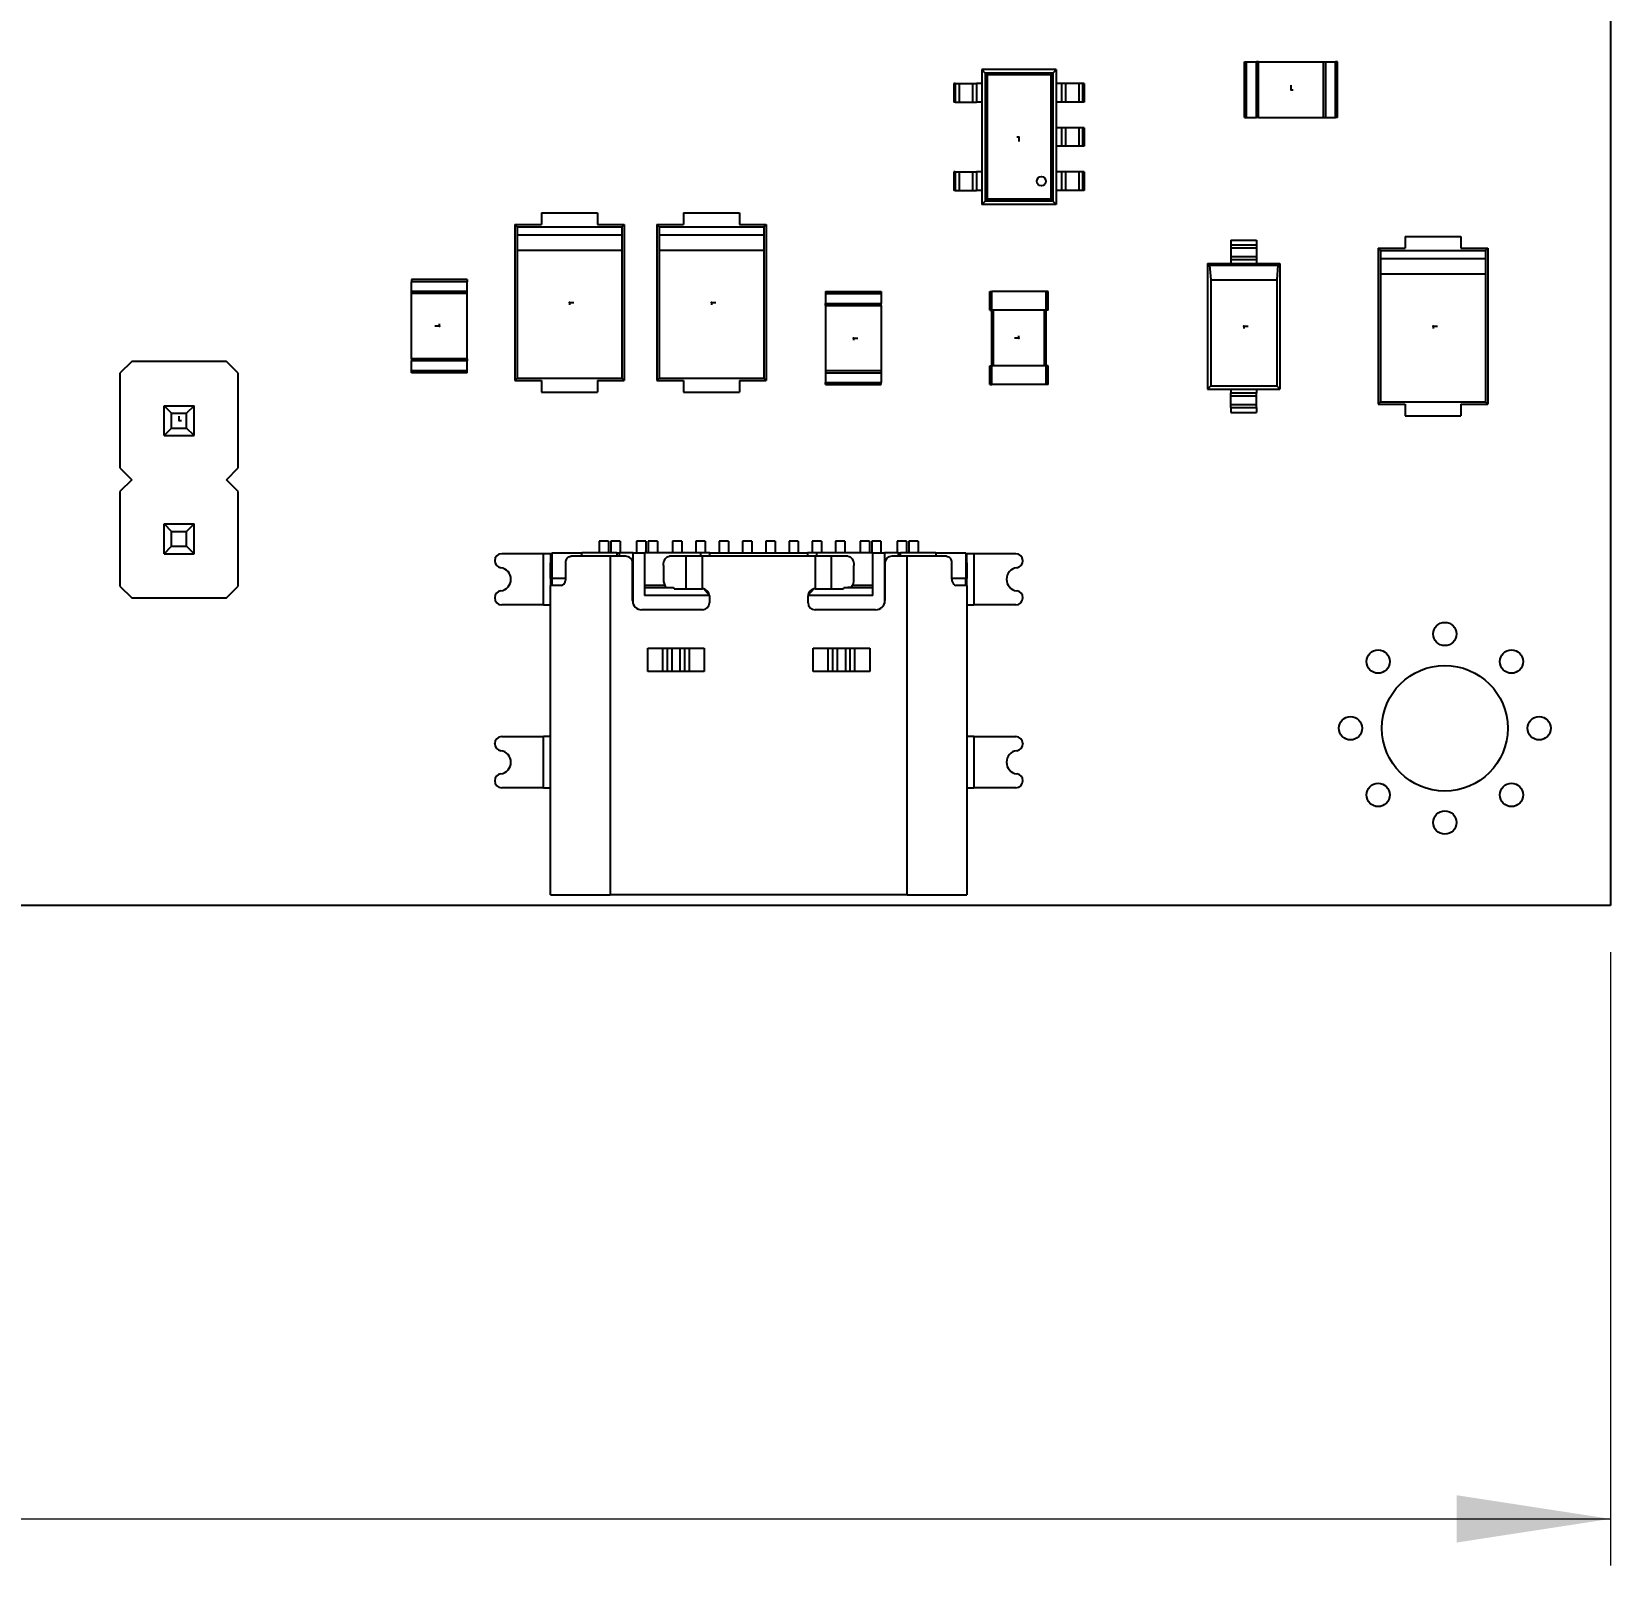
# Model space of a CAD drawing. Header units: millimetres. Extents: x 2 to 294, y 2 to 208.
# Drawn here: x 87.27 to 121.17, y 79.05 to 112 of the extents above; entities that cross this region are included whole.
import ezdxf

# ---------------------------------------------------------------- set-up
doc = ezdxf.new("R2010")
doc.units = ezdxf.units.MM
doc.header["$PDSIZE"] = -1
doc.styles.add('SLDTEXTSTYLE0', font='TXT', dxfattribs={"width": 0.75})
doc.dimstyles.new('SLDDIMSTYLE0', dxfattribs={"dimtxt": 3.5, "dimasz": 3.302, "dimexe": 0, "dimexo": 0.0625, "dimgap": 0.875, "dimtad": 1, "dimrnd": 1e-09, "dimzin": 4, "dimdsep": 46, "dimtxsty": 'SLDTEXTSTYLE0', "dimsah": 1, "dimcen": 0.09, "dimadec": 0, "dimazin": 1, "dimtfac": 1, "dimtofl": 0, "dimtmove": 0, "dimatfit": 3, "dimfxl": 0, "dimfrac": 2, "dimtolj": 1, "dimtzin": 12, "dimarcsym": 0})

# ---------------------------------------------------------------- blocks, each defined once
blk = doc.blocks.new('_D_1')
at = {"color": 7, "linetype": 'Continuous', "lineweight": 0}
for p, q in [((41.665, 92.226), (41.665, 79.054)), ((121.167, 92.226), (121.167, 79.054)), ((41.665, 80.054), (121.167, 80.054))]:
    blk.add_line(p, q, dxfattribs=at)
at = {"color": 7, "linetype": 'Continuous', "lineweight": 18}
for points in [[(41.665, 80.054), (44.967, 79.546), (44.967, 80.562)], [(121.167, 80.054), (117.865, 80.562), (117.865, 79.546)]]:
    blk.add_solid(points, dxfattribs=at)
at = {"color": 7, "linetype": 'Continuous', "lineweight": 18, "insert": (74.185, 84.566), "char_height": 3.5, "attachment_point": 1, "style": 'SLDTEXTSTYLE0'}
blk.add_mtext('79.50', dxfattribs=at)

msp = doc.modelspace()

# ---------------------------------------------------------------- linework, layer by layer
at = {"color": 7, "linetype": 'Continuous', "lineweight": 25}
for p, q in [((121.167, 172.728), (121.167, 93.226)), ((113.309, 110.152), (113.309, 111.352)), ((113.309, 111.352), (113.354, 111.352)), ((113.354, 110.152), (113.354, 111.352)), ((113.354, 111.352), (113.564, 111.352)), ((113.564, 110.152), (113.564, 111.352)), ((113.609, 111.352), (113.564, 111.352)), ((113.609, 111.352), (115.009, 111.352)), ((113.609, 110.152), (113.609, 111.352)), ((115.009, 111.352), (115.054, 111.352)), ((115.009, 110.152), (115.009, 111.352)), ((115.054, 110.152), (115.054, 111.352)), ((115.054, 111.352), (115.264, 111.352)), ((115.264, 110.152), (115.264, 111.352)), ((115.309, 111.352), (115.264, 111.352)), ((115.309, 110.152), (115.309, 111.352)), ((107.067, 110.886), (107.067, 110.486)), ((107.099, 110.886), (107.067, 110.886)), ((107.099, 110.886), (107.099, 110.486)), ((107.099, 110.886), (107.184, 110.886)), ((107.184, 110.886), (107.184, 110.486)), ((107.184, 110.886), (107.467, 110.886)), ((107.467, 110.886), (107.467, 110.486)), ((107.467, 110.886), (107.552, 110.886)), ((107.552, 110.886), (107.552, 110.486)), ((107.667, 110.886), (107.552, 110.886)), ((107.667, 111.186), (107.742, 111.111)), ((109.267, 111.186), (107.667, 111.186)), ((107.667, 111.186), (107.667, 108.286)), ((107.667, 110.886), (107.667, 110.486)), ((107.742, 111.111), (107.742, 108.361)), ((107.742, 111.111), (107.781, 111.071)), ((109.192, 111.111), (107.742, 111.111)), ((107.781, 111.071), (107.781, 108.401)), ((109.152, 111.071), (107.781, 111.071)), ((109.192, 111.111), (109.152, 111.071)), ((109.152, 111.071), (109.152, 108.401)), ((109.267, 111.186), (109.192, 111.111)), ((109.192, 111.111), (109.192, 108.361)), ((109.267, 111.186), (109.267, 108.286)), ((109.267, 110.886), (109.267, 110.486)), ((109.381, 110.886), (109.267, 110.886)), ((109.381, 110.886), (109.381, 110.486)), ((109.466, 110.886), (109.381, 110.886)), ((109.466, 110.886), (109.466, 110.486)), ((109.749, 110.886), (109.466, 110.886)), ((109.749, 110.886), (109.749, 110.486)), ((109.834, 110.886), (109.749, 110.886)), ((109.834, 110.886), (109.834, 110.486)), ((109.867, 110.886), (109.834, 110.886)), ((109.867, 110.886), (109.867, 110.486)), ((107.099, 110.486), (107.067, 110.486)), ((107.099, 110.486), (107.184, 110.486)), ((107.184, 110.486), (107.467, 110.486)), ((107.467, 110.486), (107.552, 110.486)), ((107.667, 110.486), (107.552, 110.486)), ((109.381, 110.486), (109.267, 110.486)), ((109.466, 110.486), (109.381, 110.486)), ((109.749, 110.486), (109.466, 110.486)), ((109.834, 110.486), (109.749, 110.486)), ((109.867, 110.486), (109.834, 110.486)), ((109.381, 109.936), (109.267, 109.936)), ((109.267, 109.936), (109.267, 109.536)), ((109.381, 109.936), (109.381, 109.536)), ((109.466, 109.936), (109.381, 109.936)), ((109.466, 109.936), (109.466, 109.536)), ((109.749, 109.936), (109.466, 109.936)), ((109.749, 109.936), (109.749, 109.536)), ((109.834, 109.936), (109.749, 109.936)), ((109.834, 109.936), (109.834, 109.536)), ((109.867, 109.936), (109.834, 109.936)), ((109.867, 109.936), (109.867, 109.536)), ((113.309, 110.152), (113.354, 110.152)), ((113.354, 110.152), (113.564, 110.152)), ((113.609, 110.152), (113.564, 110.152)), ((113.609, 110.152), (115.009, 110.152)), ((115.009, 110.152), (115.054, 110.152)), ((115.054, 110.152), (115.264, 110.152)), ((115.309, 110.152), (115.264, 110.152)), ((109.381, 109.536), (109.267, 109.536)), ((109.466, 109.536), (109.381, 109.536)), ((109.749, 109.536), (109.466, 109.536)), ((109.834, 109.536), (109.749, 109.536)), ((109.867, 109.536), (109.834, 109.536)), ((107.067, 108.986), (107.067, 108.586)), ((107.099, 108.986), (107.067, 108.986)), ((107.099, 108.986), (107.099, 108.586)), ((107.099, 108.986), (107.184, 108.986)), ((107.184, 108.986), (107.184, 108.586)), ((107.184, 108.986), (107.467, 108.986)), ((107.467, 108.986), (107.467, 108.586)), ((107.467, 108.986), (107.552, 108.986)), ((107.552, 108.986), (107.552, 108.586)), ((107.667, 108.986), (107.552, 108.986)), ((107.667, 108.986), (107.667, 108.586)), ((109.267, 108.986), (109.267, 108.586)), ((109.381, 108.986), (109.267, 108.986)), ((109.381, 108.986), (109.381, 108.586)), ((109.466, 108.986), (109.381, 108.986)), ((109.466, 108.986), (109.466, 108.586)), ((109.749, 108.986), (109.466, 108.986)), ((109.749, 108.986), (109.749, 108.586)), ((109.834, 108.986), (109.749, 108.986)), ((109.834, 108.986), (109.834, 108.586)), ((109.867, 108.986), (109.834, 108.986)), ((109.867, 108.986), (109.867, 108.586)), ((107.099, 108.586), (107.067, 108.586)), ((107.099, 108.586), (107.184, 108.586)), ((107.184, 108.586), (107.467, 108.586)), ((107.467, 108.586), (107.552, 108.586)), ((107.667, 108.586), (107.552, 108.586)), ((109.381, 108.586), (109.267, 108.586)), ((109.466, 108.586), (109.381, 108.586)), ((109.749, 108.586), (109.466, 108.586)), ((109.834, 108.586), (109.749, 108.586)), ((109.867, 108.586), (109.834, 108.586)), ((107.667, 108.286), (107.742, 108.361)), ((109.267, 108.286), (107.667, 108.286)), ((107.781, 108.401), (107.742, 108.361)), ((109.192, 108.361), (107.742, 108.361)), ((109.152, 108.401), (107.781, 108.401)), ((109.192, 108.361), (109.152, 108.401)), ((109.267, 108.286), (109.192, 108.361)), ((97.64, 107.855), (97.64, 104.505)), ((97.64, 107.855), (97.69, 107.805)), ((97.64, 107.855), (98.215, 107.855)), ((98.215, 108.105), (99.415, 108.105)), ((98.215, 108.105), (98.215, 107.855)), ((99.415, 108.105), (99.415, 107.855)), ((99.415, 107.855), (99.99, 107.855)), ((99.99, 107.855), (99.94, 107.805)), ((99.99, 107.855), (99.99, 104.505)), ((100.688, 107.855), (100.688, 104.505)), ((100.688, 107.855), (100.738, 107.805)), ((100.688, 107.855), (101.263, 107.855)), ((101.263, 108.105), (102.463, 108.105)), ((101.263, 108.105), (101.263, 107.855)), ((102.463, 108.105), (102.463, 107.855)), ((102.463, 107.855), (103.038, 107.855)), ((103.038, 107.855), (102.988, 107.805)), ((103.038, 107.855), (103.038, 104.505)), ((97.69, 107.805), (97.69, 107.637)), ((97.69, 107.805), (99.94, 107.805)), ((97.69, 107.637), (99.94, 107.637)), ((97.69, 107.637), (97.69, 107.302)), ((99.94, 107.805), (99.94, 107.637)), ((99.94, 107.637), (99.94, 107.302)), ((100.738, 107.805), (100.738, 107.637)), ((100.738, 107.805), (102.988, 107.805)), ((100.738, 107.637), (102.988, 107.637)), ((100.738, 107.637), (100.738, 107.302)), ((102.988, 107.805), (102.988, 107.637)), ((102.988, 107.637), (102.988, 107.302)), ((113.018, 107.522), (113.568, 107.522)), ((113.018, 107.522), (113.018, 107.419)), ((113.568, 107.522), (113.568, 107.419)), ((116.757, 107.597), (117.957, 107.597)), ((116.757, 107.597), (116.757, 107.347)), ((117.957, 107.597), (117.957, 107.347)), ((97.69, 107.302), (99.94, 107.302)), ((97.69, 107.302), (97.69, 104.555)), ((99.94, 107.302), (99.94, 104.555)), ((100.738, 107.302), (102.988, 107.302)), ((100.738, 107.302), (100.738, 104.555)), ((102.988, 107.302), (102.988, 104.555)), ((113.018, 107.419), (113.568, 107.419)), ((113.018, 107.419), (113.018, 107.354)), ((113.018, 107.354), (113.568, 107.354)), ((113.018, 107.354), (113.018, 107.168)), ((113.018, 107.168), (113.568, 107.168)), ((113.018, 107.168), (113.018, 107.103)), ((113.568, 107.419), (113.568, 107.354)), ((113.568, 107.354), (113.568, 107.168)), ((113.568, 107.168), (113.568, 107.103)), ((116.182, 107.347), (116.182, 103.997)), ((116.182, 107.347), (116.232, 107.297)), ((116.182, 107.347), (116.757, 107.347)), ((116.232, 107.297), (116.232, 107.129)), ((116.232, 107.297), (118.482, 107.297)), ((116.232, 107.129), (116.232, 106.794)), ((116.232, 107.129), (118.482, 107.129)), ((117.957, 107.347), (118.532, 107.347)), ((118.532, 107.347), (118.482, 107.297)), ((118.482, 107.297), (118.482, 107.129)), ((118.482, 107.129), (118.482, 106.794)), ((118.532, 107.347), (118.532, 103.997)), ((112.518, 107.022), (112.518, 104.322)), ((112.518, 107.022), (112.557, 106.983)), ((112.518, 107.022), (114.068, 107.022)), ((112.557, 106.983), (112.585, 106.669)), ((112.557, 106.983), (114.028, 106.983)), ((113.018, 107.103), (113.568, 107.103)), ((113.018, 107.103), (113.018, 107.022)), ((113.018, 107.022), (113.568, 107.022)), ((113.568, 107.103), (113.568, 107.022)), ((114.028, 106.983), (114, 106.669)), ((114.068, 107.022), (114.028, 106.983)), ((114.068, 107.022), (114.068, 104.322)), ((116.232, 106.794), (118.482, 106.794)), ((116.232, 106.794), (116.232, 104.047)), ((118.482, 106.794), (118.482, 104.047)), ((95.421, 106.672), (95.421, 106.627)), ((96.621, 106.672), (95.421, 106.672)), ((96.621, 106.627), (95.421, 106.627)), ((95.421, 106.417), (95.421, 106.627)), ((96.621, 106.672), (96.621, 106.627)), ((96.621, 106.417), (96.621, 106.627)), ((112.585, 106.669), (112.585, 104.389)), ((112.585, 106.669), (114, 106.669)), ((114, 106.669), (114, 104.389)), ((96.621, 106.417), (95.421, 106.417)), ((95.421, 106.372), (95.421, 106.417)), ((95.421, 104.972), (95.421, 106.372)), ((96.621, 106.372), (95.421, 106.372)), ((96.621, 106.372), (96.621, 106.417)), ((96.621, 104.972), (96.621, 106.372)), ((104.311, 106.418), (105.511, 106.418)), ((104.311, 106.418), (104.311, 106.373)), ((104.311, 106.373), (105.511, 106.373)), ((104.311, 106.373), (104.311, 106.163)), ((104.311, 106.118), (104.311, 106.163)), ((104.311, 106.163), (105.511, 106.163)), ((104.311, 106.118), (104.311, 104.718)), ((104.311, 106.118), (105.511, 106.118)), ((105.511, 106.418), (105.511, 106.373)), ((105.511, 106.373), (105.511, 106.163)), ((105.511, 106.118), (105.511, 106.163)), ((105.511, 106.118), (105.511, 104.718)), ((107.842, 106.018), (107.842, 106.418)), ((107.842, 106.418), (107.882, 106.418)), ((107.882, 106.018), (107.882, 106.418)), ((109.052, 106.418), (107.882, 106.418)), ((109.052, 106.018), (109.052, 106.418)), ((109.092, 106.418), (109.052, 106.418)), ((109.092, 106.018), (109.092, 106.418)), ((107.842, 106.018), (107.882, 106.018)), ((109.052, 106.018), (107.882, 106.018)), ((107.882, 104.818), (107.882, 106.018)), ((107.922, 104.818), (107.922, 106.018)), ((109.012, 104.818), (109.012, 106.018)), ((109.092, 106.018), (109.052, 106.018)), ((109.052, 104.818), (109.052, 106.018)), ((89.417, 104.915), (89.163, 104.661)), ((91.449, 104.915), (89.417, 104.915)), ((91.703, 104.661), (91.449, 104.915)), ((95.421, 104.972), (95.421, 104.927)), ((96.621, 104.972), (95.421, 104.972)), ((96.621, 104.927), (95.421, 104.927)), ((95.421, 104.717), (95.421, 104.927)), ((96.621, 104.972), (96.621, 104.927)), ((96.621, 104.717), (96.621, 104.927)), ((107.842, 104.418), (107.842, 104.818)), ((107.842, 104.818), (107.882, 104.818)), ((107.882, 104.418), (107.882, 104.818)), ((109.052, 104.818), (107.882, 104.818)), ((109.052, 104.418), (109.052, 104.818)), ((109.092, 104.818), (109.052, 104.818)), ((109.092, 104.418), (109.092, 104.818)), ((89.163, 104.661), (89.163, 102.629)), ((91.703, 102.629), (91.703, 104.661)), ((96.621, 104.717), (95.421, 104.717)), ((95.421, 104.672), (95.421, 104.717)), ((96.621, 104.672), (95.421, 104.672)), ((96.621, 104.672), (96.621, 104.717)), ((97.64, 104.505), (97.69, 104.555)), ((97.64, 104.505), (98.215, 104.505)), ((97.69, 104.555), (99.94, 104.555)), ((98.215, 104.505), (98.215, 104.255)), ((99.415, 104.505), (99.415, 104.255)), ((99.415, 104.505), (99.99, 104.505)), ((99.99, 104.505), (99.94, 104.555)), ((100.688, 104.505), (100.738, 104.555)), ((100.688, 104.505), (101.263, 104.505)), ((100.738, 104.555), (102.988, 104.555)), ((101.263, 104.505), (101.263, 104.255)), ((102.463, 104.505), (102.463, 104.255)), ((102.463, 104.505), (103.038, 104.505)), ((103.038, 104.505), (102.988, 104.555)), ((104.311, 104.718), (104.311, 104.673)), ((104.311, 104.718), (105.511, 104.718)), ((104.311, 104.673), (105.511, 104.673)), ((104.311, 104.673), (104.311, 104.463)), ((104.311, 104.418), (104.311, 104.463)), ((104.311, 104.463), (105.511, 104.463)), ((104.311, 104.418), (105.511, 104.418)), ((105.511, 104.718), (105.511, 104.673)), ((105.511, 104.673), (105.511, 104.463)), ((105.511, 104.418), (105.511, 104.463)), ((107.842, 104.418), (107.882, 104.418)), ((109.052, 104.418), (107.882, 104.418)), ((109.092, 104.418), (109.052, 104.418)), ((98.215, 104.255), (99.415, 104.255)), ((101.263, 104.255), (102.463, 104.255)), ((112.518, 104.322), (112.585, 104.389)), ((112.518, 104.322), (114.068, 104.322)), ((112.585, 104.389), (114, 104.389)), ((113.018, 104.322), (113.568, 104.322)), ((113.018, 104.322), (113.018, 104.241)), ((113.018, 104.241), (113.568, 104.241)), ((113.018, 104.176), (113.018, 104.241)), ((113.018, 104.176), (113.568, 104.176)), ((113.018, 103.99), (113.018, 104.176)), ((113.568, 104.322), (113.568, 104.241)), ((113.568, 104.176), (113.568, 104.241)), ((113.568, 103.99), (113.568, 104.176)), ((114.068, 104.322), (114, 104.389)), ((90.113, 103.965), (90.273, 103.805)), ((90.113, 103.965), (90.753, 103.965)), ((90.113, 103.325), (90.113, 103.965)), ((90.273, 103.805), (90.593, 103.805)), ((90.273, 103.485), (90.273, 103.805)), ((90.753, 103.965), (90.593, 103.805)), ((90.593, 103.485), (90.593, 103.805)), ((90.753, 103.325), (90.753, 103.965)), ((113.018, 103.99), (113.568, 103.99)), ((113.018, 103.925), (113.018, 103.99)), ((113.018, 103.925), (113.568, 103.925)), ((113.018, 103.925), (113.018, 103.822)), ((113.018, 103.822), (113.568, 103.822)), ((113.568, 103.925), (113.568, 103.99)), ((113.568, 103.925), (113.568, 103.822)), ((116.182, 103.997), (116.232, 104.047)), ((116.182, 103.997), (116.757, 103.997)), ((116.232, 104.047), (118.482, 104.047)), ((116.757, 103.997), (116.757, 103.747)), ((116.757, 103.747), (117.957, 103.747)), ((117.957, 103.997), (117.957, 103.747)), ((117.957, 103.997), (118.532, 103.997)), ((118.532, 103.997), (118.482, 104.047)), ((90.113, 103.325), (90.273, 103.485)), ((90.273, 103.485), (90.593, 103.485)), ((90.753, 103.325), (90.593, 103.485)), ((90.113, 103.325), (90.753, 103.325)), ((89.163, 102.629), (89.417, 102.375)), ((91.449, 102.375), (91.703, 102.629)), ((89.417, 102.375), (89.163, 102.121)), ((89.163, 102.121), (89.163, 100.089)), ((91.703, 102.121), (91.449, 102.375)), ((91.703, 100.089), (91.703, 102.121)), ((90.113, 101.425), (90.273, 101.265)), ((90.113, 101.425), (90.753, 101.425)), ((90.113, 100.785), (90.113, 101.425)), ((90.753, 101.425), (90.593, 101.265)), ((90.753, 100.785), (90.753, 101.425)), ((90.273, 101.265), (90.593, 101.265)), ((90.273, 100.945), (90.273, 101.265)), ((90.593, 100.945), (90.593, 101.265)), ((99.654, 101.054), (99.454, 101.054)), ((99.454, 101.054), (99.454, 100.806)), ((99.654, 101.054), (99.654, 100.806)), ((99.704, 101.054), (99.704, 100.806)), ((99.904, 101.054), (99.704, 101.054)), ((99.904, 101.054), (99.904, 100.806)), ((100.254, 101.054), (100.254, 100.806)), ((100.454, 101.054), (100.254, 101.054)), ((100.454, 101.054), (100.454, 100.806)), ((100.504, 101.054), (100.504, 100.806)), ((100.704, 101.054), (100.504, 101.054)), ((100.704, 101.054), (100.704, 100.806)), ((101.029, 101.054), (101.029, 100.806)), ((101.229, 101.054), (101.029, 101.054)), ((101.229, 101.054), (101.229, 100.806)), ((101.729, 101.054), (101.529, 101.054)), ((101.529, 101.054), (101.529, 100.806)), ((101.729, 101.054), (101.729, 100.806)), ((102.029, 101.054), (102.029, 100.806)), ((102.229, 101.054), (102.029, 101.054)), ((102.229, 101.054), (102.229, 100.806)), ((102.529, 101.054), (102.529, 100.806)), ((102.729, 101.054), (102.529, 101.054)), ((102.729, 101.054), (102.729, 100.806)), ((103.229, 101.054), (103.029, 101.054)), ((103.029, 101.054), (103.029, 100.806)), ((103.229, 101.054), (103.229, 100.806)), ((103.529, 101.054), (103.529, 100.806)), ((103.729, 101.054), (103.529, 101.054)), ((103.729, 101.054), (103.729, 100.806)), ((104.229, 101.054), (104.029, 101.054)), ((104.029, 101.054), (104.029, 100.806)), ((104.229, 101.054), (104.229, 100.806)), ((104.529, 101.054), (104.529, 100.806)), ((104.729, 101.054), (104.529, 101.054)), ((104.729, 101.054), (104.729, 100.806)), ((105.054, 101.054), (105.054, 100.806)), ((105.254, 101.054), (105.054, 101.054)), ((105.254, 101.054), (105.254, 100.806)), ((105.504, 101.054), (105.304, 101.054)), ((105.304, 101.054), (105.304, 100.806)), ((105.504, 101.054), (105.504, 100.806)), ((106.054, 101.054), (105.854, 101.054)), ((105.854, 101.054), (105.854, 100.806)), ((106.054, 101.054), (106.054, 100.806)), ((106.304, 101.054), (106.104, 101.054)), ((106.104, 101.054), (106.104, 100.806)), ((106.304, 101.054), (106.304, 100.806)), ((90.113, 100.785), (90.273, 100.945)), ((90.113, 100.785), (90.753, 100.785)), ((90.273, 100.945), (90.593, 100.945)), ((90.753, 100.785), (90.593, 100.945)), ((98.259, 100.786), (97.359, 100.786)), ((98.259, 99.686), (98.259, 100.786)), ((98.409, 100.786), (98.259, 100.786)), ((98.409, 100.786), (98.434, 100.786)), ((98.409, 100.786), (98.409, 100.586)), ((98.434, 100.806), (98.434, 100.256)), ((98.434, 100.806), (99.079, 100.806)), ((99.689, 100.731), (98.847, 100.731)), ((99.079, 100.731), (99.079, 100.806)), ((99.834, 100.806), (99.079, 100.806)), ((99.689, 100.731), (99.689, 93.456)), ((100.019, 100.731), (99.689, 100.731)), ((99.834, 100.806), (99.879, 100.806)), ((99.834, 100.806), (99.834, 100.731)), ((99.879, 100.806), (99.879, 100.731)), ((100.179, 100.806), (99.879, 100.806)), ((100.179, 99.806), (100.179, 100.806)), ((100.179, 100.806), (100.429, 100.806)), ((100.429, 100.806), (100.429, 99.886)), ((101.629, 100.806), (100.429, 100.806)), ((101.324, 100.731), (100.962, 100.731)), ((101.324, 100.031), (101.324, 100.731)), ((101.668, 100.731), (101.324, 100.731)), ((101.629, 100.806), (101.629, 100.731)), ((101.829, 100.806), (101.629, 100.806)), ((101.668, 100.031), (101.668, 100.731)), ((104.089, 100.731), (101.668, 100.731)), ((101.829, 100.731), (101.829, 100.806)), ((101.829, 100.806), (103.929, 100.806)), ((103.929, 100.806), (103.929, 100.731)), ((104.129, 100.806), (103.929, 100.806)), ((104.089, 100.731), (104.089, 100.031)), ((104.433, 100.731), (104.089, 100.731)), ((104.129, 100.731), (104.129, 100.806)), ((105.329, 100.806), (104.129, 100.806)), ((104.433, 100.731), (104.433, 100.031)), ((104.795, 100.731), (104.433, 100.731)), ((105.329, 99.886), (105.329, 100.806)), ((105.329, 100.806), (105.579, 100.806)), ((105.579, 100.806), (105.579, 99.806)), ((105.879, 100.806), (105.579, 100.806)), ((106.069, 100.731), (105.739, 100.731)), ((105.879, 100.731), (105.879, 100.806)), ((105.879, 100.806), (105.924, 100.806)), ((106.679, 100.806), (105.924, 100.806)), ((105.924, 100.731), (105.924, 100.806)), ((106.069, 93.456), (106.069, 100.731)), ((106.91, 100.731), (106.069, 100.731)), ((106.679, 100.806), (106.679, 100.731)), ((106.679, 100.806), (107.324, 100.806)), ((107.324, 100.806), (107.324, 100.256)), ((107.324, 100.786), (107.349, 100.786)), ((107.349, 100.586), (107.349, 100.786)), ((107.499, 100.786), (107.349, 100.786)), ((107.499, 100.786), (107.499, 99.686)), ((108.399, 100.786), (107.499, 100.786)), ((97.209, 100.633), (97.209, 100.636)), ((98.434, 100.586), (98.409, 100.586)), ((98.409, 100.256), (98.409, 100.586)), ((98.736, 100.256), (98.736, 100.581)), ((100.169, 99.781), (100.169, 100.581)), ((100.833, 100.531), (100.833, 100.231)), ((104.924, 100.231), (104.924, 100.531)), ((105.589, 100.581), (105.589, 99.781)), ((107.021, 100.581), (107.021, 100.256)), ((107.349, 100.586), (107.324, 100.586)), ((107.349, 100.586), (107.349, 100.256)), ((108.549, 100.633), (108.549, 100.636)), ((89.163, 100.089), (89.417, 99.835)), ((91.449, 99.835), (91.703, 100.089)), ((98.409, 100.256), (98.434, 100.256)), ((98.409, 100.256), (98.409, 100.106)), ((98.409, 93.456), (98.409, 100.106)), ((98.434, 100.106), (98.409, 100.106)), ((98.434, 100.256), (98.434, 100.106)), ((98.736, 100.256), (98.434, 100.256)), ((98.508, 100.106), (98.434, 100.106)), ((98.641, 100.106), (98.508, 100.106)), ((100.862, 100.106), (100.429, 100.106)), ((101.052, 100.049), (100.429, 100.049)), ((100.889, 100.066), (101.052, 100.049)), ((101.066, 100.031), (101.052, 100.049)), ((101.066, 100.031), (101.324, 100.031)), ((101.324, 100.031), (101.668, 100.031)), ((101.818, 99.898), (101.698, 100.028)), ((104.059, 100.028), (103.939, 99.898)), ((104.089, 100.031), (104.433, 100.031)), ((104.433, 100.031), (104.691, 100.031)), ((104.691, 100.031), (104.705, 100.049)), ((104.868, 100.066), (104.705, 100.049)), ((105.329, 100.049), (104.705, 100.049)), ((105.329, 100.106), (104.895, 100.106)), ((107.324, 100.256), (107.021, 100.256)), ((107.249, 100.106), (107.116, 100.106)), ((107.324, 100.106), (107.249, 100.106)), ((107.324, 100.106), (107.324, 100.256)), ((107.324, 100.256), (107.349, 100.256)), ((107.349, 100.106), (107.324, 100.106)), ((107.349, 100.106), (107.349, 100.256)), ((107.349, 100.106), (107.349, 93.456)), ((89.417, 99.835), (91.449, 99.835)), ((97.209, 99.836), (97.209, 99.839)), ((98.259, 99.686), (97.359, 99.686)), ((98.259, 99.686), (98.409, 99.686)), ((100.169, 99.806), (100.179, 99.806)), ((100.179, 99.719), (100.179, 99.806)), ((101.818, 99.886), (100.429, 99.886)), ((101.819, 99.881), (101.819, 99.731)), ((105.329, 99.886), (103.939, 99.886)), ((103.939, 99.731), (103.939, 99.881)), ((105.579, 99.806), (105.589, 99.806)), ((105.579, 99.806), (105.579, 99.719)), ((107.349, 99.686), (107.499, 99.686)), ((108.399, 99.686), (107.499, 99.686)), ((108.549, 99.836), (108.549, 99.839)), ((101.669, 99.581), (100.369, 99.581)), ((105.389, 99.581), (104.089, 99.581)), ((100.495, 98.756), (101.71, 98.756)), ((100.495, 98.256), (100.495, 98.756)), ((100.815, 98.756), (100.815, 98.256)), ((100.918, 98.256), (100.918, 98.756)), ((101.01, 98.756), (101.01, 98.256)), ((101.195, 98.256), (101.195, 98.756)), ((101.287, 98.756), (101.287, 98.256)), ((101.39, 98.256), (101.39, 98.756)), ((101.71, 98.756), (101.71, 98.256)), ((104.046, 98.756), (105.261, 98.756)), ((104.046, 98.256), (104.046, 98.756)), ((104.366, 98.756), (104.366, 98.256)), ((104.469, 98.256), (104.469, 98.756)), ((104.561, 98.756), (104.561, 98.256)), ((104.746, 98.256), (104.746, 98.756)), ((104.838, 98.756), (104.838, 98.256)), ((104.941, 98.256), (104.941, 98.756)), ((105.261, 98.756), (105.261, 98.256)), ((101.71, 98.256), (100.495, 98.256)), ((105.261, 98.256), (104.046, 98.256)), ((97.209, 96.703), (97.209, 96.706)), ((97.359, 96.856), (98.259, 96.856)), ((98.259, 95.756), (98.259, 96.856)), ((98.409, 96.856), (98.259, 96.856)), ((107.499, 96.856), (107.349, 96.856)), ((107.499, 96.856), (107.499, 95.756)), ((107.499, 96.856), (108.399, 96.856)), ((108.549, 96.706), (108.549, 96.703)), ((97.209, 95.906), (97.209, 95.909)), ((98.259, 95.756), (97.359, 95.756)), ((98.259, 95.756), (98.409, 95.756)), ((107.349, 95.756), (107.499, 95.756)), ((108.399, 95.756), (107.499, 95.756)), ((108.549, 95.909), (108.549, 95.906)), ((98.409, 93.456), (99.689, 93.456)), ((106.069, 93.456), (99.689, 93.456)), ((106.069, 93.456), (107.349, 93.456)), ((121.167, 93.226), (81.797, 93.226))]:
    msp.add_line(p, q, dxfattribs=at)
at = {"color": 7, "linetype": 'Continuous'}
for p, q in [((114.309, 110.752), (114.309, 110.849)), ((114.309, 110.752), (114.309, 110.849)), ((114.309, 110.752), (114.357, 110.752)), ((114.309, 110.752), (114.357, 110.752)), ((108.467, 109.736), (108.418, 109.736)), ((108.467, 109.736), (108.418, 109.736)), ((108.467, 109.736), (108.467, 109.639)), ((108.467, 109.736), (108.467, 109.639)), ((98.815, 106.18), (98.815, 106.132)), ((98.815, 106.18), (98.911, 106.18)), ((98.815, 106.18), (98.815, 106.132)), ((98.815, 106.18), (98.911, 106.18)), ((101.863, 106.18), (101.863, 106.132)), ((101.863, 106.18), (101.959, 106.18)), ((101.863, 106.18), (101.863, 106.132)), ((101.863, 106.18), (101.959, 106.18)), ((96.021, 105.672), (95.924, 105.672)), ((96.021, 105.672), (95.924, 105.672)), ((96.021, 105.672), (96.021, 105.72)), ((96.021, 105.672), (96.021, 105.72)), ((108.467, 105.418), (108.467, 105.466)), ((108.467, 105.418), (108.467, 105.466)), ((113.293, 105.672), (113.293, 105.624)), ((113.293, 105.672), (113.389, 105.672)), ((113.293, 105.672), (113.293, 105.624)), ((113.293, 105.672), (113.389, 105.672)), ((117.357, 105.672), (117.357, 105.624)), ((117.357, 105.672), (117.453, 105.672)), ((117.357, 105.672), (117.357, 105.624)), ((117.357, 105.672), (117.453, 105.672)), ((104.911, 105.418), (104.911, 105.37)), ((104.911, 105.418), (105.007, 105.418)), ((104.911, 105.418), (104.911, 105.37)), ((104.911, 105.418), (105.007, 105.418)), ((108.467, 105.418), (108.37, 105.418)), ((108.467, 105.418), (108.37, 105.418)), ((90.433, 103.645), (90.433, 103.742)), ((90.433, 103.645), (90.433, 103.742)), ((90.433, 103.645), (90.481, 103.645)), ((90.433, 103.645), (90.481, 103.645))]:
    msp.add_line(p, q, dxfattribs=at)
at = {"color": 7, "linetype": 'Continuous', "lineweight": 25, "flags": 128}
for points in [[(100.833, 100.531), (100.836, 100.57), (100.843, 100.608), (100.855, 100.642), (100.871, 100.673), (100.891, 100.698), (100.913, 100.716), (100.937, 100.727), (100.962, 100.731)], [(104.795, 100.731), (104.82, 100.727), (104.844, 100.716), (104.867, 100.698), (104.886, 100.673), (104.902, 100.642), (104.914, 100.608), (104.921, 100.57), (104.924, 100.531)]]:
    msp.add_lwpolyline(points, dxfattribs=at)
at = {"color": 7, "linetype": 'Continuous', "lineweight": 25}
for centre, radius in [((108.947, 108.786), 0.1), ((117.611, 99.061), 0.25), ((116.179, 98.468), 0.25), ((119.042, 98.468), 0.25), ((117.611, 97.036), 1.35), ((115.586, 97.036), 0.25), ((119.636, 97.036), 0.25), ((116.179, 95.604), 0.25), ((119.042, 95.604), 0.25), ((117.611, 95.011), 0.25)]:
    msp.add_circle(centre, radius, dxfattribs=at)
for centre, radius, start, end in [((97.359, 100.636), 0.15, 90, 180), ((100.019, 100.581), 0.15, 0, 90.0001), ((105.739, 100.581), 0.15, 90, 180), ((108.399, 100.636), 0.15, 0, 90), ((97.359, 100.633), 0.15, 180, 262.8193), ((97.309, 100.236), 0.25, 0, 82.8192), ((108.449, 100.236), 0.25, 97.1808, 180), ((108.399, 100.633), 0.15, 277.1808, 0), ((97.309, 100.236), 0.25, 277.1808, 0), ((101.078, 100.222), 0.245, 177.8851, 219.541), ((101.669, 99.881), 0.15, 0.0001, 90.0717), ((104.089, 99.881), 0.15, 89.9826, 180), ((104.679, 100.222), 0.245, 320.459, 2.1149), ((108.449, 100.236), 0.25, 180, 262.8193), ((97.359, 99.839), 0.15, 97.1807, 180), ((97.359, 99.836), 0.15, 180, 270), ((100.369, 99.781), 0.2, 180, 270), ((101.669, 99.731), 0.15, 270, 360), ((104.089, 99.731), 0.15, 180.0001, 270), ((105.389, 99.781), 0.2, 270, 0), ((108.399, 99.836), 0.15, 270, 0), ((108.399, 99.839), 0.15, 0, 82.8192), ((97.359, 96.706), 0.15, 90, 180), ((97.359, 96.703), 0.15, 180, 262.8193), ((108.399, 96.706), 0.15, 0, 90), ((108.399, 96.703), 0.15, 277.1808, 0), ((97.309, 96.306), 0.25, 0, 82.8192), ((97.309, 96.306), 0.25, 277.1808, 0), ((108.449, 96.306), 0.25, 97.1808, 180), ((108.449, 96.306), 0.25, 180, 262.8193), ((97.359, 95.909), 0.15, 97.1807, 180), ((108.399, 95.909), 0.15, 0, 82.8192), ((97.359, 95.906), 0.15, 180, 270), ((108.399, 95.906), 0.15, 270, 0)]:
    msp.add_arc(centre, radius, start, end, dxfattribs=at)
for points, knots in [([(98.736, 100.581), (98.736, 100.591), (98.737, 100.611), (98.745, 100.648), (98.764, 100.689), (98.801, 100.724), (98.831, 100.729), (98.847, 100.731)], [0, 0, 0, 0, 0.1231456, 0.2452791, 0.4864005, 0.7298416, 1, 1, 1, 1]), ([(106.91, 100.731), (106.926, 100.729), (106.957, 100.724), (106.993, 100.689), (107.012, 100.648), (107.02, 100.611), (107.021, 100.591), (107.021, 100.581)], [0, 0, 0, 0, 0.270146, 0.514409, 0.755156, 0.877079, 1, 1, 1, 1]), ([(98.641, 100.106), (98.653, 100.109), (98.676, 100.113), (98.703, 100.143), (98.72, 100.174), (98.733, 100.209), (98.735, 100.238), (98.736, 100.256)], [0, 0, 0, 0, 0.251366, 0.503824, 0.637047, 0.764228, 1, 1, 1, 1]), ([(107.021, 100.256), (107.022, 100.238), (107.024, 100.21), (107.037, 100.175), (107.053, 100.143), (107.081, 100.113), (107.104, 100.109), (107.116, 100.106)], [0, 0, 0, 0, 0.22833, 0.357303, 0.495992, 0.747799, 1, 1, 1, 1])]:
    msp.add_open_spline(points, degree=3, knots=knots, dxfattribs=at)
at = {"color": 7, "linetype": 'Continuous'}
for p in [(114.309, 110.752), (114.309, 110.752), (108.467, 109.736), (108.467, 109.736), (98.815, 106.18), (98.815, 106.18), (101.863, 106.18), (101.863, 106.18), (96.021, 105.672), (96.021, 105.672), (113.293, 105.672), (113.293, 105.672), (117.357, 105.672), (117.357, 105.672), (104.911, 105.418), (104.911, 105.418), (108.467, 105.418), (108.467, 105.418), (90.433, 103.645), (90.433, 103.645)]:
    msp.add_point(p, dxfattribs=at)

# ---------------------------------------------------------------- dimensions: what is measured, and where the dimension line sits
at = {"color": 7, "linetype": 'Continuous', "lineweight": 18}
dim = msp.add_linear_dim(base=(121.167, 80.054), p1=(41.665, 93.226), p2=(121.167, 93.226), dimstyle='SLDDIMSTYLE0', dxfattribs=at)
dim.commit()
dim.dimension.update_dxf_attribs({"geometry": '_D_1', "text_midpoint": (80.004, 80.054), "dimtype": 160})

doc.saveas('drawing.dxf')
